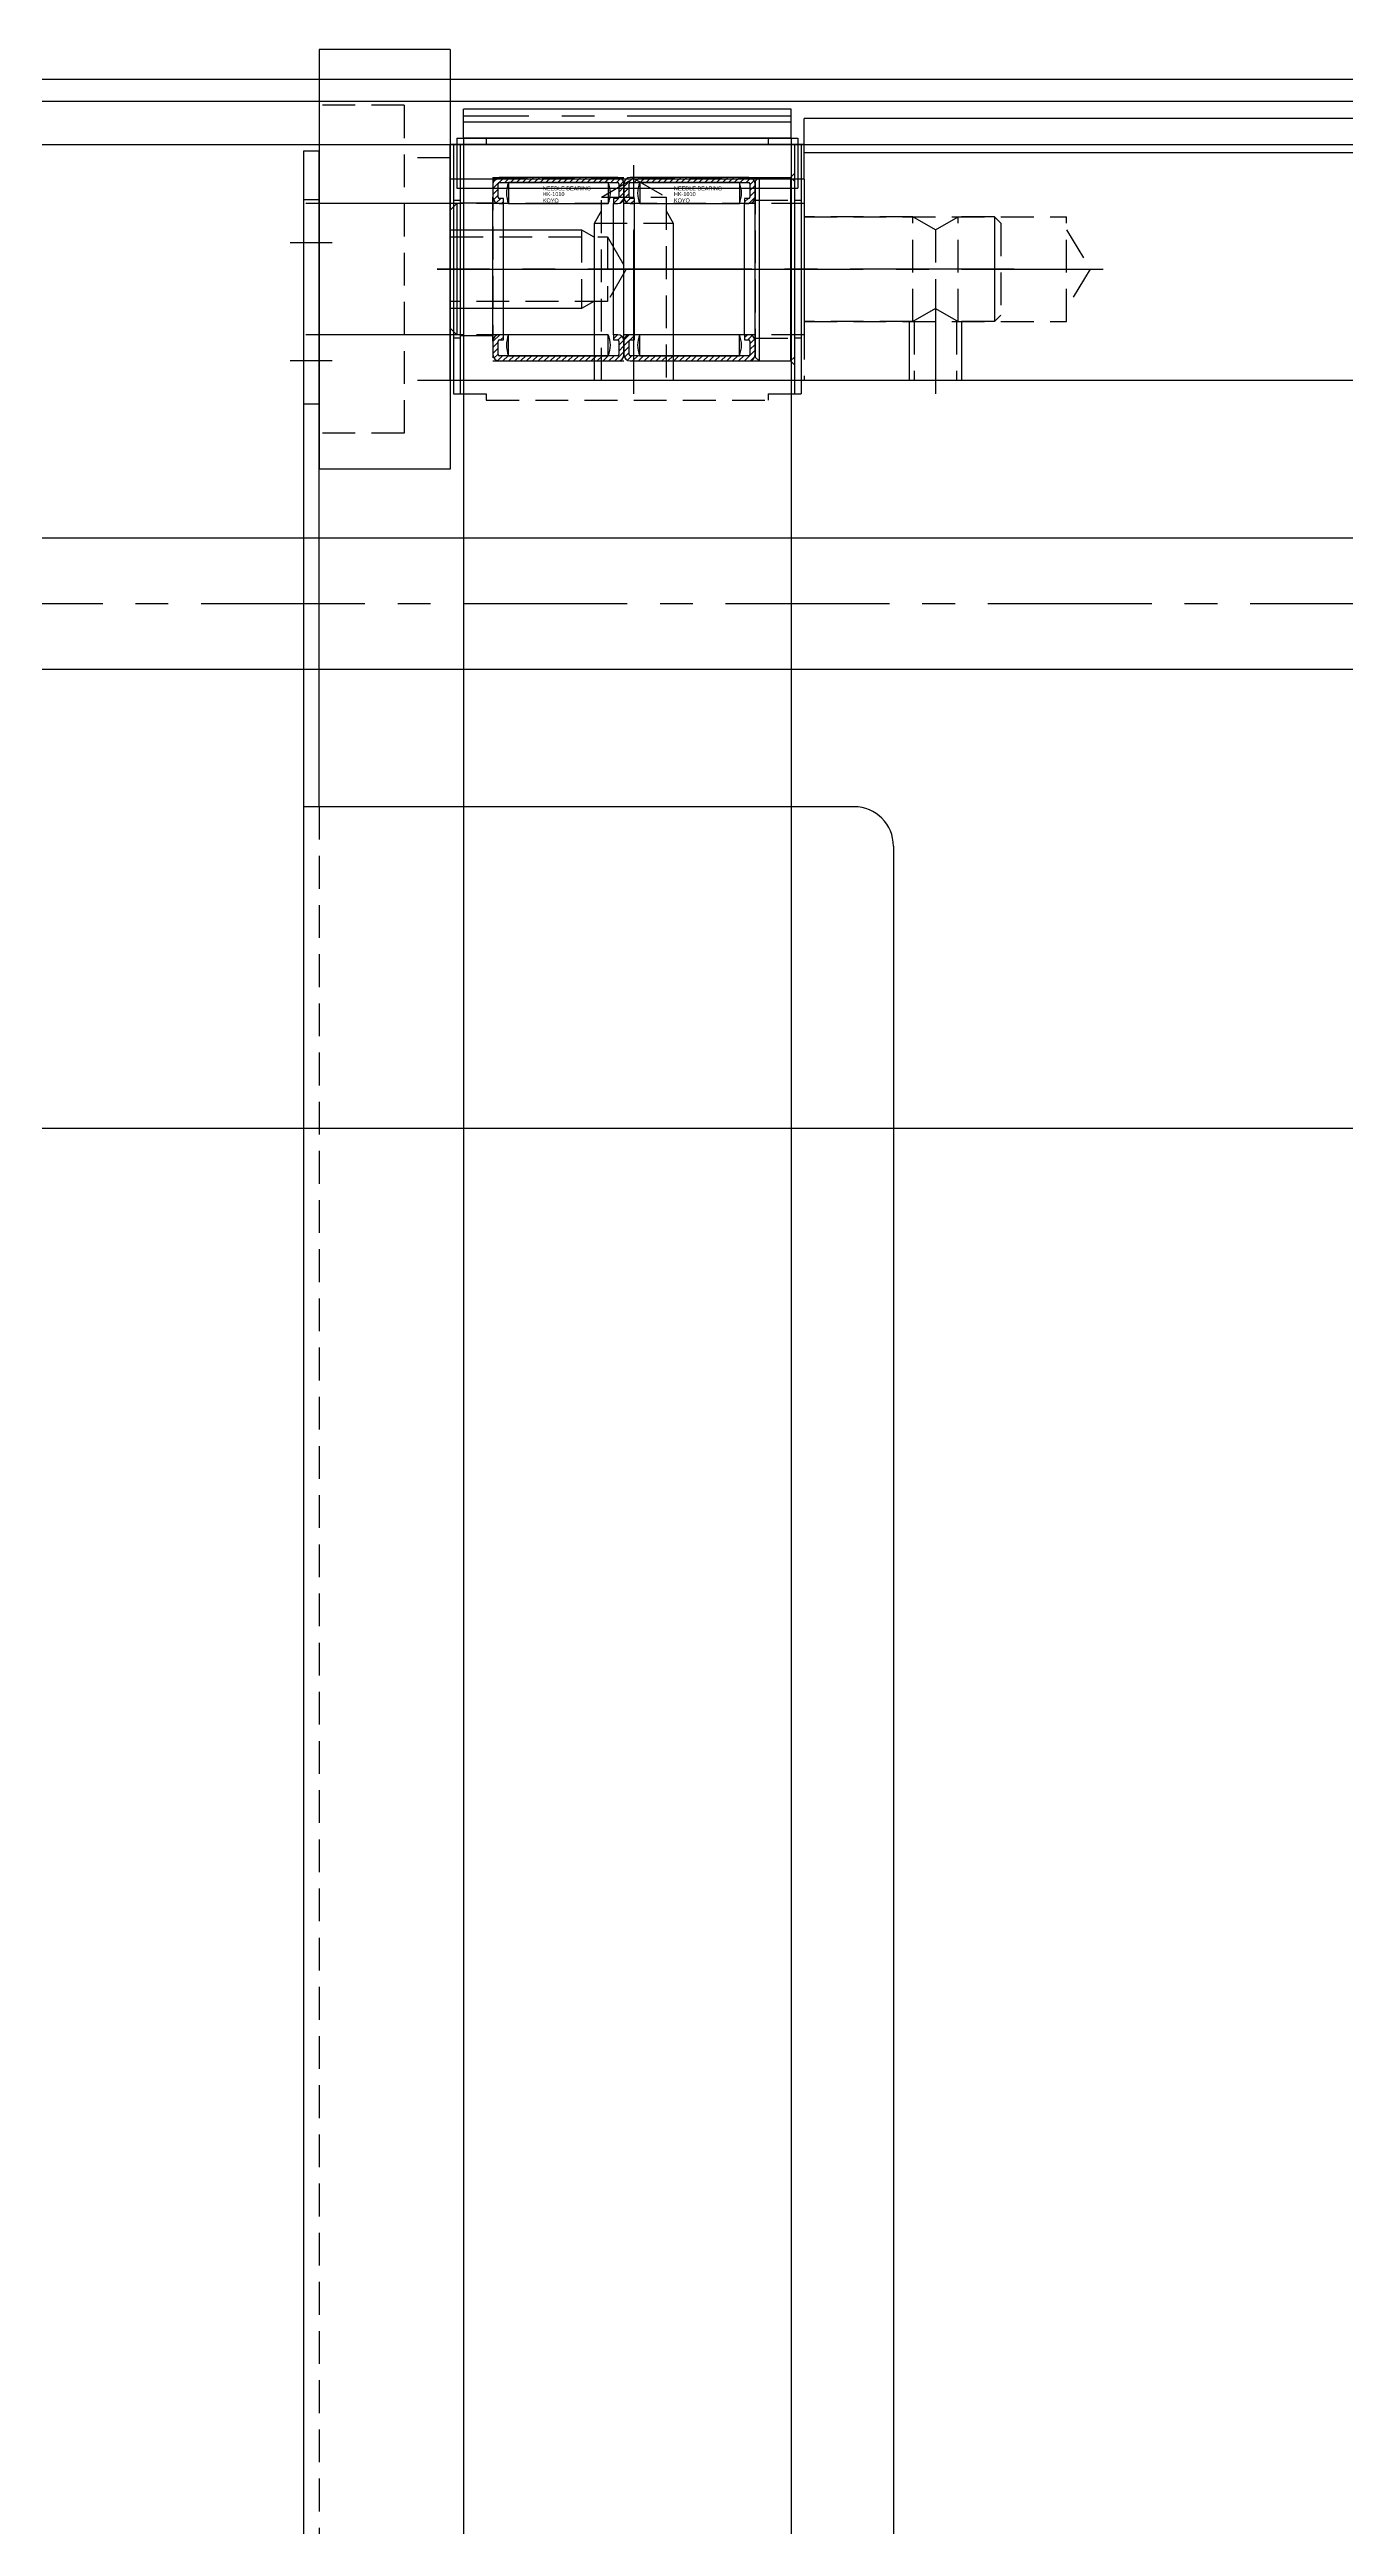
# Model space of a CAD drawing. Header units: inches. Extents: x 0 to 23821, y 0 to 11279.
# Drawn here: x 1945.6 to 2044.4, y 2563.1 to 2752 of the extents above; entities that cross this region are included whole.
import ezdxf

# ---------------------------------------------------------------- set-up
doc = ezdxf.new("R2010")
doc.units = ezdxf.units.IN
doc.header["$LTSCALE"] = 10
doc.header["$MEASUREMENT"] = 0
doc.linetypes.add('CENTER', pattern=[2, 1.25, -0.25, 0.25, -0.25])
doc.linetypes.add('HIDDEN', pattern=[0.375, 0.25, -0.125])
for name, color, linetype in [('11', 1, 'CENTER'), ('22', 2, 'HIDDEN'), ('44', 4, 'Continuous'), ('77', 40, 'HIDDEN'), ('A', 8, 'Continuous'), ('B', 123, 'Continuous'), ('BOM-T', 4, 'Continuous'), ('G', 231, 'Continuous'), ('T', 3, 'Continuous'), ('Y', 60, 'Continuous')]:
    doc.layers.add(name, color=color, linetype=linetype)
doc.styles.get("Standard").update_dxf_attribs({"font": 'arial.ttf'})
pattern_1 = [(45, (0, 0), (-0.224506, 0.224506), [])]

# ---------------------------------------------------------------- blocks, each defined once
blk = doc.blocks.new('A$C3796e1ea')
for p, q in [((280, -12), (6520, -12)), ((280, -87), (6520, -87))]:
    blk.add_line(p, q)
at = {"layer": '11'}
blk.add_line((280, -47), (6520, -47), dxfattribs=at)
at = {"layer": 'A'}
for p, q in [((280, -42), (6520, -42)), ((280, -52), (6520, -52))]:
    blk.add_line(p, q, dxfattribs=at)
at = {"layer": 'B'}
blk.add_line((280, -7), (6520, -7), dxfattribs=at)
at = {"layer": 'G'}
blk.add_line((280, -8.7), (6520, -8.7), dxfattribs=at)
blk = doc.blocks.new('A$C503d958c')
for p, q in [((295, 20), (27, 20)), ((27, 15.37), (27, 20)), ((0, 0), (0, 18)), ((27, 18), (0, 18)), ((295, 17.37), (27, 17.37)), ((27, 15.37), (0, 15.37)), ((322, 0), (0, 0))]:
    blk.add_line(p, q)
at = {"layer": '11'}
for p, q in [((14, -1), (14, 16.42)), ((-1, 8.5), (49.8, 8.5)), ((37, 5.5), (37, -1))]:
    blk.add_line(p, q, dxfattribs=at)
at = {"layer": '22'}
for p, q in [((11.54, 14), (14, 15.42)), ((14, 15.42), (16.46, 14)), ((11.54, 0), (11.54, 14)), ((11.54, 14), (16.46, 14)), ((16.46, 14), (16.46, 0)), ((10, 11.5), (10, 5.5)), ((11, 12), (17, 12)), ((0, 10.96), (12, 10.96)), ((12, 10.96), (13.42, 8.5)), ((12, 10.96), (12, 6.04)), ((13.42, 8.5), (12, 6.04)), ((12, 6.04), (0, 6.04))]:
    blk.add_line(p, q, dxfattribs=at)
at = {"layer": '77'}
for p, q in [((27, 15.37), (27, 0)), ((27, 12.5), (47, 12.5)), ((47, 4.5), (47, 12.5)), ((47, 11.5), (48.8, 8.5)), ((48.8, 8.5), (47, 5.5)), ((27, 4.5), (47, 4.5)), ((35.38, 4.5), (35.38, 0)), ((38.62, 4.5), (38.62, 0))]:
    blk.add_line(p, q, dxfattribs=at)
at = {"layer": 'T'}
for p, q in [((0, 11.5), (10, 11.5)), ((10, 11.5), (10.94, 10.96)), ((11, 12), (11.54, 12.94)), ((11, 0), (11, 12)), ((16.46, 12.94), (17, 12)), ((17, 12), (17, 0)), ((10.94, 6.04), (10, 5.5)), ((10, 5.5), (0, 5.5)), ((35, 4.5), (35, 0)), ((39, 4.5), (39, 0))]:
    blk.add_line(p, q, dxfattribs=at)
blk = doc.blocks.new('A$C0fd4e748')
for p, q in [((-2.2, 12.5), (-2.2, -12.5)), ((0, 12.5), (-2.2, 12.5)), ((-1.2, 12.5), (-1.2, -12.5)), ((0, 12.5), (0, -12.5)), ((0, -12.5), (-2.2, -12.5))]:
    blk.add_line(p, q)
at = {"layer": '11'}
blk.add_line((-1.68, 12.5), (-1.68, -12.5), dxfattribs=at)
blk = doc.blocks.new('A$Ceb090c7c')
for p, q in [((0, 16), (10, 16)), ((0, 16), (0, -16)), ((10, 16), (10, -16)), ((0, -16), (10, -16))]:
    blk.add_line(p, q)
at = {"layer": '11'}
for p, q in [((-1, 4.25), (11, 4.25)), ((-1, -5.75), (11, -5.75))]:
    blk.add_line(p, q, dxfattribs=at)
at = {"layer": '22'}
for p, q in [((3.5, 11.75), (3.5, -13.25)), ((3.5, 11.75), (10, 11.75)), ((0, 7.75), (3.5, 7.75)), ((0, -9.25), (3.5, -9.25)), ((3.5, -13.25), (10, -13.25))]:
    blk.add_line(p, q, dxfattribs=at)
blk = doc.blocks.new('A$C0417e222')
for p, q in [((-13, 0.5), (13, 0.5)), ((-13, 0.5), (-13, -3.33)), ((13, 0.5), (13, -3.33)), ((-13, -3.33), (13, -3.33))]:
    blk.add_line(p, q)
at = {"layer": '22'}
blk.add_line((-13, 0), (13, 0), dxfattribs=at)
blk = doc.blocks.new('A$Cc1844e05')
for p, q in [((-26.5, 5), (-27, 4.5)), ((-27, 4.5), (-27, -4.5)), ((0, 5), (-26.5, 5)), ((0, 5), (0, -5)), ((8.27, 4), (0, 4)), ((10, 3), (8.27, 4)), ((8.27, -4), (8.27, 4)), ((10, 3), (11.73, 4)), ((14.5, 4), (11.73, 4)), ((11.73, -4), (11.73, 4)), ((14.5, 4), (15, 3.5)), ((10, 3), (10, -3)), ((15, 3.5), (15, -3.5)), ((10, -3), (8.27, -4)), ((10, -3), (11.73, -4)), ((15, -3.5), (14.5, -4)), ((-27, -4.5), (-26.5, -5)), ((0, -5), (-26.5, -5)), ((8.27, -4), (0, -4)), ((14.5, -4), (11.73, -4))]:
    blk.add_line(p, q)
at = {"layer": '11'}
blk.add_line((16, 0), (-28, 0), dxfattribs=at)
at = {"layer": 'A'}
for p, q in [((-26.5, 5), (-26.5, -5)), ((14.5, 4), (14.5, -4))]:
    blk.add_line(p, q, dxfattribs=at)
blk = doc.blocks.new('A$Ce1fca09c')
h = blk.add_hatch()
h.set_pattern_fill('ANSI31', color=256, scale=0.1)
h.set_pattern_definition(pattern_1)
edge = h.paths.add_edge_path()
edge.add_line((9.2, 5.4), (9.2, 5))
edge.add_line((9.2, 5), (9.52, 5))
edge.add_arc((9.52, 5.48), 0.48, 270, 360)
edge.add_line((10, 5.48), (10, 6.52))
edge.add_arc((9.52, 6.52), 0.48, 0, 90)
edge.add_line((9.52, 7), (0.48, 7))
edge.add_arc((0.48, 6.52), 0.48, 90, 180)
edge.add_line((0, 6.52), (0, 5.48))
edge.add_arc((0.48, 5.48), 0.48, 180, 270)
edge.add_line((0.48, 5), (0.8, 5))
edge.add_line((0.8, 5), (0.8, 5.4))
edge.add_line((0.8, 5.4), (0.48, 5.4))
edge.add_line((0.48, 5.4), (0.4, 5.48))
edge.add_line((0.4, 5.48), (0.4, 6.52))
edge.add_line((0.4, 6.52), (0.48, 6.6))
edge.add_line((0.48, 6.6), (9.52, 6.6))
edge.add_line((9.52, 6.6), (9.6, 6.52))
edge.add_line((9.6, 6.52), (9.6, 5.48))
edge.add_line((9.6, 5.48), (9.52, 5.4))
edge.add_line((9.52, 5.4), (9.2, 5.4))
h = blk.add_hatch()
h.set_pattern_fill('ANSI31', color=256, scale=0.1)
h.set_pattern_definition(pattern_1)
edge = h.paths.add_edge_path()
edge.add_line((9.2, -5.4), (9.52, -5.4))
edge.add_line((9.52, -5.4), (9.6, -5.48))
edge.add_line((9.6, -5.48), (9.6, -6.52))
edge.add_line((9.6, -6.52), (9.52, -6.6))
edge.add_line((9.52, -6.6), (0.48, -6.6))
edge.add_line((0.48, -6.6), (0.4, -6.52))
edge.add_line((0.4, -6.52), (0.4, -5.48))
edge.add_line((0.4, -5.48), (0.48, -5.4))
edge.add_line((0.48, -5.4), (0.8, -5.4))
edge.add_line((0.8, -5.4), (0.8, -5))
edge.add_line((0.8, -5), (0.48, -5))
edge.add_arc((0.48, -5.48), 0.48, 90, 180)
edge.add_line((0, -5.48), (0, -6.52))
edge.add_arc((0.48, -6.52), 0.48, 180, 270)
edge.add_line((0.48, -7), (9.52, -7))
edge.add_arc((9.52, -6.52), 0.48, 270, 360)
edge.add_line((10, -6.52), (10, -5.48))
edge.add_arc((9.52, -5.48), 0.48, 0, 90)
edge.add_line((9.52, -5), (9.2, -5))
edge.add_line((9.2, -5), (9.2, -5.4))
for p, q in [((0, 6.52), (0, 5.48)), ((0.4, 5.48), (0.4, 6.52)), ((9.52, 7), (0.48, 7)), ((0.48, 6.6), (9.52, 6.6)), ((1.2, 6.6), (1.2, 5)), ((8.8, 6.6), (1.2, 6.6)), ((8.8, 6.6), (8.8, 5)), ((9.6, 6.52), (9.6, 5.48)), ((10, 5.48), (10, 6.52)), ((0, -5.48), (0, 5.48)), ((0.8, 5.4), (0.48, 5.4)), ((0.48, 5), (0.8, 5)), ((0.8, 5), (0.8, 5.4)), ((0.8, -5), (0.8, 5)), ((1.2, 5), (8.8, 5)), ((9.2, 5.4), (9.2, 5)), ((9.52, 5.4), (9.2, 5.4)), ((9.2, 5), (9.52, 5)), ((9.2, -5), (9.2, 5)), ((10, -5.48), (10, 5.48)), ((0, -5.48), (0, -6.52)), ((0.4, -6.52), (0.4, -5.48)), ((0.8, -5), (0.48, -5)), ((0.48, -5.4), (0.8, -5.4)), ((0.8, -5.4), (0.8, -5)), ((1.2, -6.6), (1.2, -5)), ((8.8, -5), (1.2, -5)), ((8.8, -6.6), (8.8, -5)), ((9.52, -5), (9.2, -5)), ((9.2, -5), (9.2, -5.4)), ((9.2, -5.4), (9.52, -5.4)), ((9.6, -5.48), (9.6, -6.52)), ((10, -6.52), (10, -5.48)), ((9.52, -6.6), (0.48, -6.6)), ((0.48, -7), (9.52, -7)), ((1.2, -6.6), (8.8, -6.6))]:
    blk.add_line(p, q)
for centre, radius, start, end in [((0.48, 6.52), 0.48, 90, 180), ((0.48, 6.52), 0.08, 90, 180), ((3.12, 5.8), 2.08, 157.3801, 202.6199), ((6.88, 5.8), 2.08, 337.3801, 22.6199), ((9.52, 6.52), 0.48, 0, 90), ((9.52, 6.52), 0.08, 0, 90), ((0.48, 5.48), 0.48, 180, 270), ((0.48, 5.48), 0.08, 180, 270), ((9.52, 5.48), 0.48, 270, 0), ((9.52, 5.48), 0.08, 270, 0), ((0.48, -5.48), 0.48, 90, 180), ((0.48, -5.48), 0.08, 90, 180), ((3.12, -5.8), 2.08, 157.3801, 202.6199), ((6.88, -5.8), 2.08, 337.3801, 22.6199), ((9.52, -5.48), 0.48, 0, 90), ((9.52, -5.48), 0.08, 0, 90), ((0.48, -6.52), 0.48, 180, 270), ((0.48, -6.52), 0.08, 180, 270), ((9.52, -6.52), 0.08, 270, 0), ((9.52, -6.52), 0.48, 270, 0)]:
    blk.add_arc(centre, radius, start, end)
at = {"layer": '11'}
blk.add_line((-1, 0), (11, 0), dxfattribs=at)
at = {"layer": 'BOM-T', "color": 4}
for s, p in [('NEEDLE BEARING', (3.81, 6.01)), ('HK-1010', (3.81, 5.58)), ('KOYO', (3.81, 5.09))]:
    blk.add_text(s, height=0.3, dxfattribs=at).set_placement(p)
blk = doc.blocks.new('A$C6554669a')
for p, q in [((0, 6.7), (0.3, 7)), ((0, 6.7), (0, -6.7)), ((0.3, 7), (2.7, 7)), ((2.7, 7), (3, 6.7)), ((3, 6.7), (3, -6.7)), ((0, -6.7), (0.3, -7)), ((0.3, -7), (2.7, -7)), ((2.7, -7), (3, -6.7))]:
    blk.add_line(p, q)
at = {"layer": '11'}
blk.add_line((-1, 0), (4, 0), dxfattribs=at)
at = {"layer": '22'}
for p, q in [((0, 5.25), (3, 5.25)), ((0, -5.25), (3, -5.25))]:
    blk.add_line(p, q, dxfattribs=at)
at = {"layer": 'A'}
for p, q in [((0.3, 7), (0.3, -7)), ((2.7, 7), (2.7, -7))]:
    blk.add_line(p, q, dxfattribs=at)
blk = doc.blocks.new('A$Cc8268a15')
for p, q in [((0.03, 9.3), (0.03, -9.7)), ((0.03, 9.3), (0.53, 9.3)), ((0.53, 9.3), (0.53, -9.7)), ((0.03, -9.7), (0.53, -9.7))]:
    blk.add_line(p, q)
at = {"layer": '11'}
blk.add_line((-0.97, -0.2), (1.53, -0.2), dxfattribs=at)
at = {"layer": '22'}
for p, q in [((0.03, 5.05), (0.53, 5.05)), ((0.53, -5.45), (0.03, -5.45))]:
    blk.add_line(p, q, dxfattribs=at)
blk = doc.blocks.new('A$C68f490c2')
for p, q in [((0, 9.5), (0, -9.5)), ((2, 9.5), (0, 9.5)), ((2, 10), (2, 9.5)), ((2, 10), (23.5, 10)), ((23.5, 10), (23.5, 9.5)), ((23.5, 9.5), (25.5, 9.5)), ((25.5, 9.5), (25.5, -9.5)), ((2.5, 7), (2.5, -7)), ((2.5, 7), (25.2, 7)), ((25.2, 7), (25.5, 7.3)), ((0, 5.05), (2.5, 5.05)), ((0, -5.05), (2.5, -5.05)), ((2.5, -7), (25.2, -7)), ((25.2, -7), (25.5, -7.3)), ((0, -9.5), (2, -9.5)), ((2, -9.5), (2, -10)), ((2, -10), (23.5, -10)), ((23.5, -9.5), (23.5, -10)), ((23.5, -9.5), (25.5, -9.5))]:
    blk.add_line(p, q)
at = {"layer": '11'}
blk.add_line((-1, 0), (26.5, 0), dxfattribs=at)
at = {"layer": 'A'}
blk.add_line((25.2, 7), (25.2, -7), dxfattribs=at)
blk = doc.blocks.new('A$Cd9f11a1d')
blk.add_blockref('A$C503d958c', (0, -18))
at = {"layer": '22'}
blk.add_blockref('A$C68f490c2', (0.75, -9.5), dxfattribs=at)
at = {"layer": '44'}
for name, p in [('A$Cc8268a15', (0.22, -9.3)), ('A$Cc8268a15', (26.22, -9.3)), ('A$Ce1fca09c', (3.25, -9.5)), ('A$Ce1fca09c', (13.25, -9.5))]:
    blk.add_blockref(name, p, dxfattribs=at)
at = {"layer": '77'}
for name, p in [('A$C6554669a', (23.25, -9.5)), ('A$Cc1844e05', (27, -9.5))]:
    blk.add_blockref(name, p, dxfattribs=at)
at = {"layer": 'B', "rotation": 270}
blk.add_blockref('A$C0fd4e748', (13.5, 0.5), dxfattribs=at)
at = {"layer": 'G', "xscale": -1}
blk.add_blockref('A$Ceb090c7c', (0, -8.75), dxfattribs=at)
at = {"layer": 'Y'}
blk.add_blockref('A$C0417e222', (13.5, 0), dxfattribs=at)
blk = doc.blocks.new('A$C663a65d6')
for p, q in [((-1.2, 0), (-1.2, -277.6)), ((0, 0), (-1.2, 0)), ((0, -50), (0, 0)), ((40.8, -50), (-1.2, -50)), ((43.8, -53), (43.8, -280))]:
    blk.add_line(p, q)
blk.add_arc((40.8, -53), 3, 0, 90)
at = {"layer": '11'}
for p, q in [((1, -7), (-2.2, -7)), ((1, -16), (-2.2, -16))]:
    blk.add_line(p, q, dxfattribs=at)
at = {"layer": '22'}
for p, q in [((0, -3.7), (-1.2, -3.7)), ((0, -19.3), (-1.2, -19.3)), ((0, -50), (0, -277.6))]:
    blk.add_line(p, q, dxfattribs=at)
blk = doc.blocks.new('A$C8089589b')
at = {"layer": 'B'}
for p, q in [((-160, -1.5), (-160, -254.54)), ((-135, -1.5), (-135, -254.54))]:
    blk.add_line(p, q, dxfattribs=at)
blk.add_blockref('A$Cd9f11a1d', (-161, -2))
at = {"layer": 'Y'}
blk.add_blockref('A$C663a65d6', (-171, -2.5), dxfattribs=at)

msp = doc.modelspace()

# ---------------------------------------------------------------- block references
for name, p in [('A$C3796e1ea', (1437.14339049, 2756.72111145, -227228.55083111)), ('A$C8089589b', (2137.14339049, 2746.72111145, -227228.55083111))]:
    msp.add_blockref(name, p)

doc.saveas('drawing.dxf')
